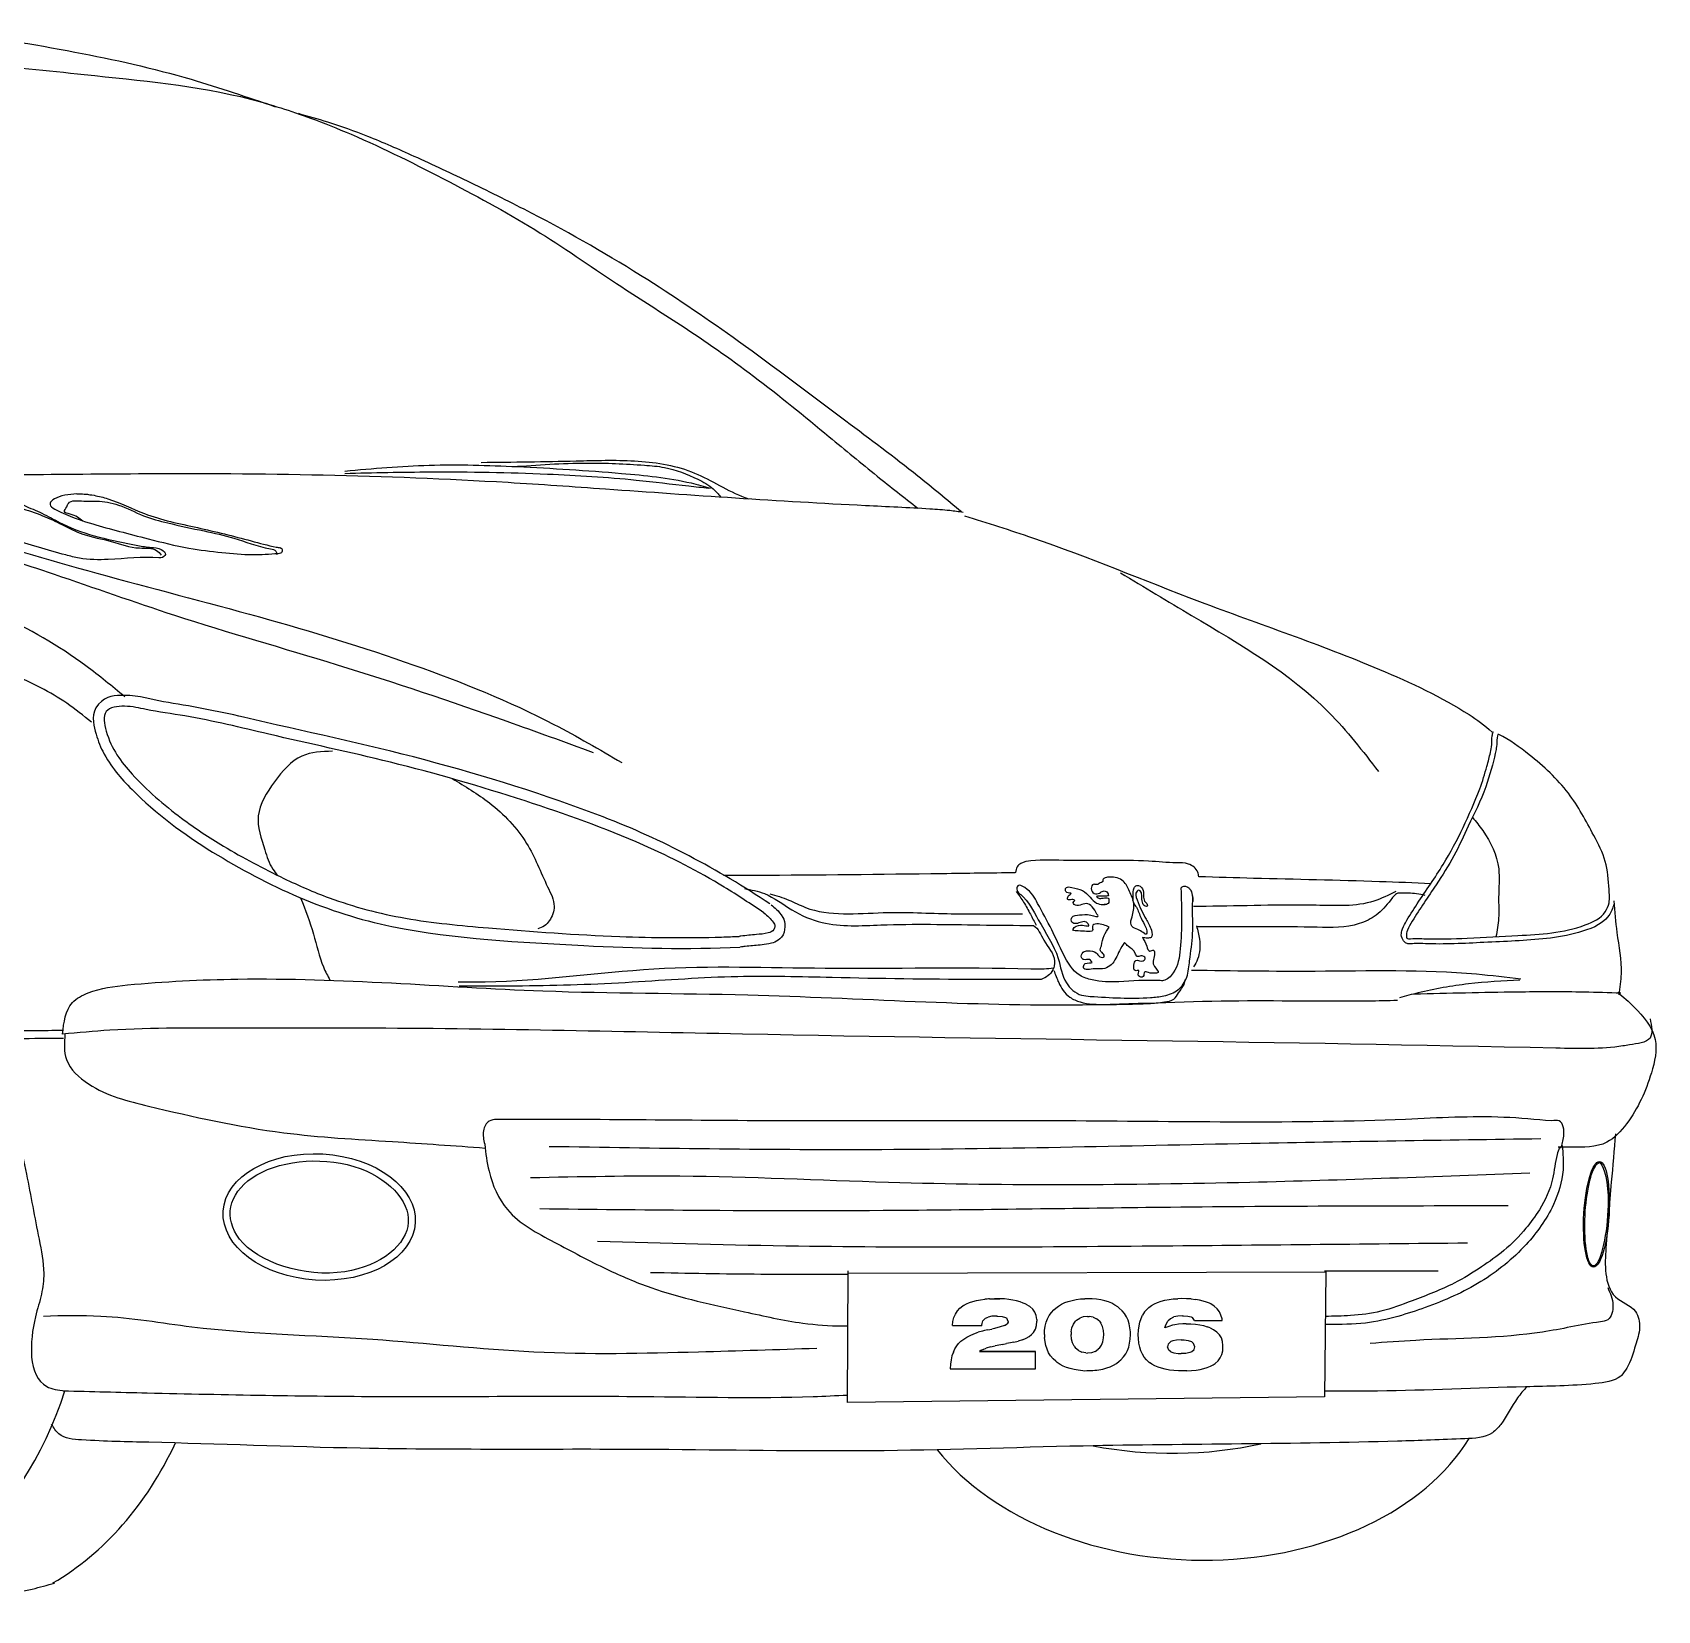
# Model space of a CAD drawing. Extents: x -4.64 to -2.05, y 7.81 to 9.07.
# Drawn here: x -3.261 to -2.048, y 7.807 to 8.985 of the extents above; entities that cross this region are included whole.
import ezdxf

# ---------------------------------------------------------------- set-up
doc = ezdxf.new("R2010")
doc.units = 0
doc.layers.get('0').update_dxf_attribs({"linetype": 'CONTINUOUS'})

# ---------------------------------------------------------------- blocks, each defined once
blk = doc.blocks.new('206')
for p, q in [((0.7784, 0.1522), (0.7791, 0.2504)), ((0.7791, 0.2488), (1.1357, 0.2499)), ((1.1357, 0.2499), (1.1346, 0.1564)), ((0.8591, 0.2182), (0.8606, 0.2206)), ((0.8606, 0.2206), (0.8625, 0.2226)), ((0.8625, 0.2226), (0.8647, 0.2244)), ((0.8652, 0.2247), (0.8647, 0.2244)), ((0.8652, 0.2247), (0.8673, 0.2259)), ((0.8673, 0.2259), (0.8695, 0.2269)), ((0.8695, 0.2269), (0.8721, 0.2277)), ((0.8721, 0.2277), (0.8748, 0.2284)), ((0.8748, 0.2284), (0.8778, 0.229)), ((0.8778, 0.229), (0.8811, 0.2294)), ((0.8845, 0.2296), (0.8882, 0.2297)), ((0.8882, 0.2297), (0.8922, 0.2296)), ((0.8884, 0.2297), (0.8882, 0.2297)), ((0.8882, 0.2297), (0.8922, 0.2296)), ((0.8922, 0.2296), (0.8884, 0.2297)), ((0.8957, 0.2295), (0.8922, 0.2296)), ((0.8989, 0.2291), (0.8957, 0.2295)), ((0.902, 0.2287), (0.8989, 0.2291)), ((0.9048, 0.2281), (0.902, 0.2287)), ((0.9074, 0.2274), (0.9048, 0.2281)), ((0.9097, 0.2265), (0.9074, 0.2274)), ((0.9119, 0.2256), (0.9097, 0.2265)), ((0.9119, 0.2256), (0.912, 0.2255)), ((0.9147, 0.2238), (0.912, 0.2255)), ((0.9168, 0.2218), (0.9147, 0.2238)), ((0.9184, 0.2196), (0.9168, 0.2218)), ((0.9194, 0.2171), (0.9184, 0.2196)), ((0.9292, 0.2172), (0.9308, 0.2194)), ((0.9308, 0.2194), (0.9327, 0.2215)), ((0.9327, 0.2215), (0.934, 0.2227)), ((0.934, 0.2227), (0.9361, 0.2242)), ((0.9361, 0.2242), (0.9383, 0.2256)), ((0.9383, 0.2256), (0.9408, 0.2268)), ((0.9408, 0.2268), (0.9433, 0.2277)), ((0.9433, 0.2277), (0.9462, 0.2285)), ((0.9462, 0.2285), (0.9492, 0.2291)), ((0.9492, 0.2291), (0.9524, 0.2295)), ((0.9524, 0.2295), (0.9558, 0.2297)), ((0.9577, 0.2297), (0.9558, 0.2297)), ((0.9612, 0.2296), (0.9577, 0.2297)), ((0.9645, 0.2294), (0.9612, 0.2296)), ((0.9676, 0.2289), (0.9645, 0.2294)), ((0.9706, 0.2282), (0.9676, 0.2289)), ((0.9733, 0.2273), (0.9706, 0.2282)), ((0.9758, 0.2263), (0.9733, 0.2273)), ((0.9782, 0.225), (0.9758, 0.2263)), ((0.9804, 0.2236), (0.9782, 0.225)), ((0.9815, 0.2227), (0.9804, 0.2236)), ((0.9835, 0.2207), (0.9815, 0.2227)), ((0.9853, 0.2186), (0.9835, 0.2207)), ((0.9868, 0.2163), (0.9853, 0.2186)), ((1.0004, 0.2198), (0.9989, 0.2175)), ((1.0004, 0.2198), (1.0022, 0.2218)), ((1.0022, 0.2218), (1.0036, 0.2231)), ((1.0036, 0.2231), (1.0055, 0.2246)), ((1.0055, 0.2246), (1.0077, 0.2259)), ((1.0077, 0.2259), (1.01, 0.2269)), ((1.01, 0.2269), (1.0127, 0.2278)), ((1.0127, 0.2278), (1.0155, 0.2286)), ((1.0155, 0.2286), (1.0186, 0.2291)), ((1.0186, 0.2291), (1.0218, 0.2295)), ((1.0218, 0.2295), (1.0253, 0.2297)), ((1.0281, 0.2298), (1.0253, 0.2297)), ((1.0317, 0.2297), (1.0281, 0.2298)), ((1.0352, 0.2295), (1.0317, 0.2297)), ((1.0352, 0.2295), (1.0384, 0.2291)), ((1.0414, 0.2287), (1.0384, 0.2291)), ((1.0441, 0.228), (1.0414, 0.2287)), ((1.0466, 0.2272), (1.0441, 0.228)), ((1.0488, 0.2263), (1.0466, 0.2272)), ((1.0499, 0.2258), (1.0488, 0.2263)), ((1.0524, 0.2241), (1.0499, 0.2258)), ((1.0546, 0.2222), (1.0524, 0.2241)), ((1.0562, 0.2199), (1.0546, 0.2222)), ((1.0574, 0.2174), (1.0562, 0.2199)), ((0.857, 0.2097), (0.8572, 0.2128)), ((0.857, 0.2097), (0.8789, 0.2097)), ((0.8572, 0.2128), (0.858, 0.2157)), ((0.858, 0.2157), (0.8591, 0.2182)), ((0.8789, 0.2103), (0.8796, 0.2131)), ((0.8789, 0.2103), (0.8789, 0.2099)), ((0.8789, 0.2097), (0.8789, 0.2099)), ((0.8815, 0.2151), (0.8796, 0.2131)), ((0.8833, 0.2064), (0.8808, 0.2059)), ((0.8815, 0.2151), (0.8836, 0.216)), ((0.8833, 0.2064), (0.8864, 0.2071)), ((0.8864, 0.2166), (0.8836, 0.216)), ((0.89, 0.2168), (0.8864, 0.2166)), ((0.8883, 0.2076), (0.8864, 0.2071)), ((0.8925, 0.2086), (0.8883, 0.2076)), ((0.89, 0.2168), (0.8907, 0.2168)), ((0.8907, 0.2168), (0.894, 0.2165)), ((0.8957, 0.2097), (0.8925, 0.2086)), ((0.894, 0.2165), (0.8965, 0.2158)), ((0.8957, 0.2097), (0.8977, 0.2109)), ((0.8965, 0.2158), (0.8975, 0.2151)), ((0.8986, 0.2126), (0.8975, 0.2151)), ((0.8986, 0.2123), (0.8977, 0.2109)), ((0.8986, 0.2126), (0.8986, 0.2123)), ((0.9174, 0.2046), (0.9188, 0.207)), ((0.9188, 0.207), (0.9196, 0.2098)), ((0.9199, 0.2143), (0.9194, 0.2171)), ((0.9196, 0.2098), (0.9199, 0.2129)), ((0.9199, 0.2143), (0.9199, 0.2129)), ((0.9257, 0.2061), (0.9261, 0.2092)), ((0.9261, 0.2092), (0.9269, 0.2121)), ((0.9269, 0.2121), (0.9279, 0.2147)), ((0.9279, 0.2147), (0.9292, 0.2172)), ((0.9455, 0.2051), (0.9461, 0.2081)), ((0.9461, 0.2081), (0.9472, 0.2106)), ((0.9472, 0.2106), (0.9488, 0.2129)), ((0.9496, 0.2137), (0.9488, 0.2129)), ((0.9496, 0.2137), (0.9519, 0.2153)), ((0.9546, 0.2163), (0.9519, 0.2153)), ((0.9577, 0.2165), (0.9546, 0.2163)), ((0.9577, 0.2165), (0.959, 0.2165)), ((0.962, 0.2159), (0.959, 0.2165)), ((0.962, 0.2159), (0.9645, 0.2147)), ((0.9667, 0.2129), (0.9645, 0.2147)), ((0.9667, 0.2129), (0.9677, 0.2115)), ((0.969, 0.209), (0.9677, 0.2115)), ((0.9697, 0.2061), (0.969, 0.209)), ((0.988, 0.2137), (0.9868, 0.2163)), ((0.9888, 0.211), (0.988, 0.2137)), ((0.9894, 0.208), (0.9888, 0.211)), ((0.9898, 0.2049), (0.9894, 0.208)), ((0.9957, 0.2062), (0.9962, 0.2094)), ((0.9962, 0.2094), (0.9969, 0.2123)), ((0.9969, 0.2123), (0.9977, 0.215)), ((0.9977, 0.215), (0.9989, 0.2175)), ((1.0156, 0.2079), (1.0163, 0.2103)), ((1.0184, 0.209), (1.0156, 0.2079)), ((1.0163, 0.2103), (1.0176, 0.2129)), ((1.0196, 0.2147), (1.0176, 0.2129)), ((1.0213, 0.2099), (1.0184, 0.209)), ((1.02, 0.215), (1.0196, 0.2147)), ((1.02, 0.215), (1.0223, 0.2161)), ((1.023, 0.2102), (1.0213, 0.2099)), ((1.0252, 0.2168), (1.0223, 0.2161)), ((1.0258, 0.2106), (1.023, 0.2102)), ((1.0287, 0.217), (1.0252, 0.2168)), ((1.0289, 0.2109), (1.0258, 0.2106)), ((1.0287, 0.217), (1.0293, 0.217)), ((1.0313, 0.211), (1.0289, 0.2109)), ((1.0293, 0.217), (1.0326, 0.2168)), ((1.0313, 0.211), (1.035, 0.2109)), ((1.0326, 0.2168), (1.0351, 0.2162)), ((1.035, 0.2109), (1.0383, 0.2106)), ((1.0351, 0.2162), (1.0361, 0.2157)), ((1.0377, 0.2135), (1.0361, 0.2157)), ((1.0377, 0.2135), (1.0583, 0.2135)), ((1.0383, 0.2106), (1.0415, 0.2102)), ((1.0415, 0.2102), (1.0444, 0.2096)), ((1.0444, 0.2096), (1.047, 0.2088)), ((1.0494, 0.2079), (1.047, 0.2088)), ((1.0494, 0.2079), (1.0516, 0.2068)), ((1.0516, 0.2068), (1.0519, 0.2066)), ((1.0543, 0.2048), (1.0519, 0.2066)), ((1.0582, 0.2146), (1.0574, 0.2174)), ((1.0583, 0.2135), (1.0582, 0.2146)), ((0.8587, 0.1922), (0.8601, 0.1945)), ((0.8601, 0.1945), (0.8615, 0.1962)), ((0.8615, 0.1962), (0.8632, 0.1979)), ((0.8632, 0.1979), (0.8653, 0.1994)), ((0.8653, 0.1994), (0.8676, 0.201)), ((0.8676, 0.201), (0.8701, 0.2023)), ((0.8701, 0.2023), (0.8729, 0.2035)), ((0.8729, 0.2035), (0.876, 0.2047)), ((0.8794, 0.2056), (0.876, 0.2047)), ((0.8808, 0.2059), (0.8794, 0.2056)), ((0.8852, 0.1937), (0.8888, 0.1946)), ((0.893, 0.1954), (0.8888, 0.1946)), ((0.8939, 0.1956), (0.893, 0.1954)), ((0.8939, 0.1956), (0.8973, 0.1962)), ((0.9002, 0.1968), (0.8973, 0.1962)), ((0.9026, 0.1973), (0.9002, 0.1968)), ((0.9026, 0.1973), (0.9059, 0.1981)), ((0.9091, 0.1991), (0.9059, 0.1981)), ((0.9091, 0.1991), (0.9119, 0.2003)), ((0.9119, 0.2003), (0.9142, 0.2016)), ((0.9142, 0.2016), (0.916, 0.2029)), ((0.916, 0.2029), (0.9174, 0.2046)), ((0.9256, 0.2029), (0.9257, 0.2061)), ((0.9256, 0.2029), (0.9256, 0.2008)), ((0.926, 0.1976), (0.9256, 0.2008)), ((0.9266, 0.1947), (0.926, 0.1976)), ((0.9275, 0.192), (0.9266, 0.1947)), ((0.9455, 0.2051), (0.9455, 0.2029)), ((0.9457, 0.1996), (0.9455, 0.2029)), ((0.9465, 0.1967), (0.9457, 0.1996)), ((0.9477, 0.1942), (0.9465, 0.1967)), ((0.9477, 0.1942), (0.9488, 0.1929)), ((0.9667, 0.1928), (0.9682, 0.195)), ((0.9682, 0.195), (0.9692, 0.1976)), ((0.9692, 0.1976), (0.9698, 0.2006)), ((0.9699, 0.2029), (0.9697, 0.2061)), ((0.9698, 0.2006), (0.9699, 0.2029)), ((0.9885, 0.1936), (0.9892, 0.1965)), ((0.9892, 0.1965), (0.9897, 0.1996)), ((0.9897, 0.1996), (0.9898, 0.2029)), ((0.9898, 0.2029), (0.9898, 0.2049)), ((0.9956, 0.2027), (0.9957, 0.2062)), ((0.9957, 0.1999), (0.9956, 0.2027)), ((0.9961, 0.1966), (0.9957, 0.1999)), ((0.9967, 0.1936), (0.9961, 0.1966)), ((1.018, 0.1958), (1.0175, 0.1939)), ((1.018, 0.1958), (1.02, 0.1977)), ((1.0214, 0.1982), (1.02, 0.1977)), ((1.0241, 0.1988), (1.0214, 0.1982)), ((1.0277, 0.199), (1.0241, 0.1988)), ((1.0277, 0.199), (1.0299, 0.1989)), ((1.0299, 0.1989), (1.033, 0.1985)), ((1.033, 0.1985), (1.0353, 0.1977)), ((1.037, 0.1964), (1.0353, 0.1977)), ((1.0379, 0.1939), (1.037, 0.1964)), ((1.0543, 0.2048), (1.0562, 0.2028)), ((1.0577, 0.2004), (1.0562, 0.2028)), ((1.0586, 0.1977), (1.0577, 0.2004)), ((1.0589, 0.1947), (1.0586, 0.1977)), ((1.0589, 0.1939), (1.0589, 0.1947)), ((0.8558, 0.184), (0.8553, 0.1808)), ((0.8565, 0.187), (0.8558, 0.184)), ((0.8576, 0.1897), (0.8565, 0.187)), ((0.8576, 0.1897), (0.8587, 0.1922)), ((0.878, 0.191), (0.8771, 0.1903)), ((0.8771, 0.1903), (0.9189, 0.1903)), ((0.8771, 0.1903), (0.9189, 0.1903)), ((0.9189, 0.1903), (0.8771, 0.1903)), ((0.8797, 0.1919), (0.878, 0.191)), ((0.8797, 0.1919), (0.8821, 0.1929)), ((0.8852, 0.1937), (0.8821, 0.1929)), ((0.9189, 0.1773), (0.9189, 0.1903)), ((0.9287, 0.1894), (0.9275, 0.192)), ((0.9302, 0.187), (0.9287, 0.1894)), ((0.932, 0.1849), (0.9302, 0.187)), ((0.934, 0.183), (0.932, 0.1849)), ((0.935, 0.1822), (0.934, 0.183)), ((0.9373, 0.1807), (0.935, 0.1822)), ((0.9509, 0.191), (0.9488, 0.1929)), ((0.9509, 0.191), (0.9535, 0.1897)), ((0.9564, 0.1892), (0.9535, 0.1897)), ((0.9564, 0.1892), (0.9577, 0.1891)), ((0.9608, 0.1894), (0.9577, 0.1891)), ((0.9635, 0.1904), (0.9608, 0.1894)), ((0.9635, 0.1904), (0.9658, 0.192)), ((0.9667, 0.1928), (0.9658, 0.192)), ((0.9794, 0.1814), (0.9815, 0.183)), ((0.9815, 0.183), (0.9827, 0.1841)), ((0.9827, 0.1841), (0.9846, 0.1863)), ((0.9846, 0.1863), (0.9863, 0.1885)), ((0.9863, 0.1885), (0.9875, 0.191)), ((0.9875, 0.191), (0.9885, 0.1936)), ((0.9975, 0.1909), (0.9967, 0.1936)), ((0.9987, 0.1883), (0.9975, 0.1909)), ((1.0001, 0.1861), (0.9987, 0.1883)), ((1.0017, 0.184), (1.0001, 0.1861)), ((1.0037, 0.1822), (1.0017, 0.184)), ((1.0037, 0.1822), (1.004, 0.1821)), ((1.0058, 0.1808), (1.004, 0.1821)), ((1.0184, 0.1912), (1.0175, 0.1939)), ((1.02, 0.19), (1.0184, 0.1912)), ((1.02, 0.19), (1.0223, 0.1892)), ((1.0223, 0.1892), (1.0254, 0.1888)), ((1.0254, 0.1888), (1.0277, 0.1887)), ((1.0312, 0.1889), (1.0277, 0.1887)), ((1.0341, 0.1895), (1.0312, 0.1889)), ((1.0353, 0.19), (1.0341, 0.1895)), ((1.0353, 0.19), (1.0375, 0.1919)), ((1.0375, 0.1919), (1.0379, 0.1939)), ((1.053, 0.1814), (1.0552, 0.1833)), ((1.0552, 0.1833), (1.0568, 0.1855)), ((1.0568, 0.1855), (1.058, 0.188)), ((1.058, 0.188), (1.0588, 0.1908)), ((1.0588, 0.1908), (1.0589, 0.1939)), ((0.8553, 0.1808), (0.8551, 0.1773)), ((0.8551, 0.1773), (0.9189, 0.1773)), ((0.9396, 0.1794), (0.9373, 0.1807)), ((0.9421, 0.1784), (0.9396, 0.1794)), ((0.9449, 0.1775), (0.9421, 0.1784)), ((0.9478, 0.1768), (0.9449, 0.1775)), ((0.9508, 0.1763), (0.9478, 0.1768)), ((0.9542, 0.176), (0.9508, 0.1763)), ((0.9662, 0.1766), (0.9692, 0.1771)), ((0.9692, 0.1771), (0.9721, 0.178)), ((0.9721, 0.178), (0.9747, 0.1789)), ((0.9747, 0.1789), (0.9772, 0.1801)), ((0.9772, 0.1801), (0.9794, 0.1814)), ((1.008, 0.1796), (1.0058, 0.1808)), ((1.0104, 0.1787), (1.008, 0.1796)), ((1.013, 0.1778), (1.0104, 0.1787)), ((1.0158, 0.1771), (1.013, 0.1778)), ((1.0189, 0.1765), (1.0158, 0.1771)), ((1.0223, 0.1762), (1.0189, 0.1765)), ((1.0258, 0.1759), (1.0223, 0.1762)), ((1.0295, 0.1758), (1.0258, 0.1759)), ((1.0319, 0.1759), (1.0295, 0.1758)), ((1.0319, 0.1759), (1.0354, 0.1761)), ((1.0354, 0.1761), (1.0388, 0.1764)), ((1.0388, 0.1764), (1.0418, 0.1769)), ((1.0418, 0.1769), (1.0447, 0.1775)), ((1.0447, 0.1775), (1.0472, 0.1783)), ((1.0472, 0.1783), (1.0495, 0.1793)), ((1.0495, 0.1793), (1.0516, 0.1804)), ((1.0516, 0.1804), (1.053, 0.1814)), ((1.1346, 0.1564), (0.7784, 0.1522))]:
    blk.add_line(p, q)
for centre, radius, start, end in [((0.8887, 0.1512), 0.0785, 93.0376, 95.5407), ((0.956, 0.2611), 0.0851, 268.7756, 276.9087)]:
    blk.add_arc(centre, radius, start, end)
for centre, major_axis, ratio, start_param, end_param in [((0.0098, 0.2538), (0.0098, 0.2538), 0.785448, 5.754623, 10.651578), ((0.1054, 0.2484), (0.0098, 0.2538), 0.785448, 9.884963, 10.504914), ((1.0383, 0.19), (-0.2219, 0.0086), 0.699567, 0.544527, 2.767453), ((1.0147, 0.2698), (-0.2219, 0.0086), 0.699567, 1.357747, 1.930343)]:
    blk.add_ellipse(centre, major_axis=major_axis, ratio=ratio, start_param=start_param, end_param=end_param)
for centre, major_axis, ratio in [((0.384, 0.2907), (0.0717, -0.0043), 0.656598), ((1.3378, 0.2927), (0.0023, 0.0394), 0.237826)]:
    blk.add_ellipse(centre, major_axis=major_axis, ratio=ratio)
for points, knots in [([(0.1076, 1.1749), (0.1391, 1.1711), (0.1998, 1.1617), (0.2813, 1.1434), (0.3303, 1.1266), (0.3512, 1.1195)], [0.6587718, 0.6587718, 0.6587718, 0.6587718, 0.7538002, 0.8428566, 0.908971, 0.908971, 0.908971, 0.908971]), ([(0.2031, 0.8305), (0.1972, 0.8302), (0.1879, 0.8288), (0.1803, 0.8219), (0.1983, 0.8132), (0.2185, 0.8066), (0.2529, 0.7978), (0.2844, 0.7898), (0.3107, 0.7866), (0.3329, 0.7847), (0.3469, 0.7856), (0.3533, 0.786)], [0.0439367, 0.0439367, 0.0439367, 0.0439367, 0.0557753, 0.0604548, 0.0709067, 0.0963908, 0.139038, 0.1703565, 0.1952224, 0.2180756, 0.2372171, 0.2372171, 0.2372171, 0.2372171]), ([(0.2031, 0.8305), (0.2041, 0.8305), (0.2067, 0.8305), (0.2104, 0.8303), (0.2131, 0.8298), (0.2162, 0.8294)], [0.00340351, 0.00340351, 0.00340351, 0.00340351, 0.00654114, 0.01128296, 0.01454539, 0.01454539, 0.01454539, 0.01454539]), ([(0.216, 0.8294), (0.2194, 0.8287), (0.2323, 0.8255), (0.2565, 0.8128), (0.2933, 0.8056), (0.3261, 0.7974), (0.3465, 0.7918), (0.3538, 0.7904), (0.3548, 0.7902)], [0.011037, 0.011037, 0.011037, 0.011037, 0.0214659, 0.0509717, 0.0919153, 0.1332791, 0.1524786, 0.1554466, 0.1554466, 0.1554466, 0.1554466]), ([(0.8659, 0.8141), (0.8829, 0.8088), (0.9423, 0.7902), (1.044, 0.7473), (1.1552, 0.7102), (1.229, 0.6756), (1.2541, 0.6581), (1.2599, 0.6526)], [0, 0, 0, 0, 0.0533856, 0.186702, 0.3303752, 0.4062991, 0.4279369, 0.4279369, 0.4279369, 0.4279369]), ([(0.7206, 0.5244), (0.682, 0.5501), (0.6397, 0.5726), (0.5524, 0.6061), (0.5079, 0.6198), (0.4179, 0.6439), (0.3727, 0.6531), (0.308, 0.6684), (0.2872, 0.6722), (0.2583, 0.6768), (0.2506, 0.68), (0.2322, 0.68), (0.2248, 0.6801), (0.2134, 0.6667), (0.2153, 0.6589), (0.2182, 0.6477), (0.2201, 0.6428), (0.2282, 0.6267), (0.236, 0.6181), (0.262, 0.5918), (0.283, 0.5763), (0.3456, 0.5378), (0.3905, 0.5172), (0.4862, 0.4979), (0.5339, 0.496), (0.6203, 0.4912), (0.6591, 0.4904), (0.6981, 0.4922)], [0, 0, 0, 0, 0.138921, 0.138921, 0.277843, 0.277843, 0.416764, 0.416764, 0.476918, 0.476918, 0.505845, 0.505845, 0.519067, 0.519067, 0.532289, 0.532289, 0.545512, 0.545512, 0.579687, 0.579687, 0.653864, 0.653864, 0.796749, 0.796749, 0.939634, 0.939634, 1.055303, 1.055303, 1.055303, 1.055303]), ([(0.7161, 0.5178), (0.7063, 0.5243), (0.6776, 0.5434), (0.6187, 0.5735), (0.5347, 0.6032), (0.4412, 0.6305), (0.3555, 0.6484), (0.2956, 0.6635), (0.2586, 0.6683), (0.2402, 0.673), (0.2214, 0.6704), (0.2261, 0.6435), (0.2455, 0.6178), (0.2776, 0.5899), (0.316, 0.5647), (0.3531, 0.545), (0.3979, 0.5253), (0.4493, 0.5119), (0.5223, 0.5053), (0.601, 0.4994), (0.6635, 0.4989), (0.6933, 0.5), (0.6977, 0.5002)], [0, 0, 0, 0, 0.035439, 0.103372, 0.19772, 0.30227, 0.395466, 0.459631, 0.488965, 0.505221, 0.519463, 0.533917, 0.571386, 0.620894, 0.658558, 0.709611, 0.746335, 0.805408, 0.86772, 0.965992, 1.042053, 1.055303, 1.055303, 1.055303, 1.055303]), ([(1.3507, 0.5242), (1.3501, 0.5212), (1.349, 0.5183), (1.3413, 0.5081), (1.3323, 0.5054), (1.3164, 0.5007), (1.3085, 0.4994), (1.2848, 0.4969), (1.2695, 0.4964), (1.2393, 0.4949), (1.2238, 0.4941), (1.2075, 0.4948), (1.2052, 0.4949), (1.2011, 0.4948), (1.2004, 0.4943), (1.1948, 0.4948), (1.1922, 0.4987), (1.192, 0.5017), (1.1922, 0.503), (1.1931, 0.5066), (1.1941, 0.5085), (1.198, 0.5155), (1.201, 0.5199), (1.2105, 0.5344), (1.2173, 0.544), (1.2342, 0.5717), (1.243, 0.5905), (1.2527, 0.6157), (1.2545, 0.6216), (1.257, 0.6308), (1.2579, 0.6343), (1.259, 0.6394), (1.2593, 0.6409), (1.2597, 0.6451), (1.2596, 0.647), (1.2601, 0.6506), (1.2602, 0.6519), (1.261, 0.653)], [0.157045, 0.157045, 0.157045, 0.157045, 0.1651685, 0.1651685, 0.1886248, 0.1886248, 0.2120811, 0.2120811, 0.2589936, 0.2589936, 0.3022878, 0.3022878, 0.31029, 0.31029, 0.31497, 0.31497, 0.3178351, 0.3178351, 0.3207001, 0.3207001, 0.3264303, 0.3264303, 0.3428277, 0.3428277, 0.3782224, 0.3782224, 0.4417616, 0.4417616, 0.4587445, 0.4587445, 0.4703282, 0.4703282, 0.4777701, 0.4777701, 0.482308, 0.482308, 0.4835083, 0.4835083, 0.4835083, 0.4835083]), ([(1.2452, 0.5889), (1.2478, 0.5858), (1.257, 0.5746), (1.2668, 0.554), (1.2642, 0.5312), (1.2654, 0.5142), (1.2636, 0.5045), (1.2627, 0.4999)], [0.00278276, 0.00278276, 0.00278276, 0.00278276, 0.01522695, 0.04613447, 0.06752896, 0.08298054, 0.0970451, 0.0970451, 0.0970451, 0.0970451]), ([(0.9037, 0.5476), (0.8856, 0.5474), (0.8212, 0.5466), (0.7507, 0.5456), (0.6961, 0.5457), (0.6879, 0.5457), (0.6858, 0.5457)], [0.0006141, 0.0006141, 0.0006141, 0.0006141, 0.054957, 0.1939252, 0.212243, 0.2185595, 0.2185595, 0.2185595, 0.2185595]), ([(1.0408, 0.5447), (1.0406, 0.5459), (1.0401, 0.5502), (1.0333, 0.5552), (1.0202, 0.5549), (0.9903, 0.5579), (0.954, 0.5559), (0.9222, 0.5577), (0.909, 0.5557), (0.9045, 0.5522), (0.9044, 0.5491), (0.9038, 0.5477), (0.9037, 0.5476)], [0, 0, 0, 0, 0.003488, 0.0127495, 0.021755, 0.042601, 0.1026156, 0.1304451, 0.138192, 0.1421296, 0.1464138, 0.1467514, 0.1467514, 0.1467514, 0.1467514]), ([(0.7015, 0.5358), (0.7066, 0.5349), (0.7197, 0.5325), (0.7366, 0.5189), (0.7654, 0.5066), (0.8138, 0.5099), (0.8661, 0.5088), (0.9039, 0.5084), (0.9172, 0.5083)], [0, 0, 0, 0, 0.0154303, 0.039334, 0.0636575, 0.1076729, 0.1815894, 0.2215033, 0.2215033, 0.2215033, 0.2215033]), ([(1.0275, 0.5361), (1.028, 0.521), (1.0287, 0.4997), (1.025, 0.4752), (1.0166, 0.4668), (1.0021, 0.4679), (0.9846, 0.466), (0.9645, 0.4662), (0.9482, 0.4716), (0.9391, 0.4871), (0.9312, 0.5057), (0.9212, 0.5231), (0.9155, 0.5346), (0.9052, 0.5397), (0.9047, 0.5337), (0.9132, 0.5276), (0.9219, 0.5093), (0.9364, 0.4887), (0.9391, 0.466), (0.9505, 0.456), (0.9727, 0.4546), (0.9933, 0.4532), (1.0152, 0.4555), (1.0262, 0.4592), (1.0329, 0.4699), (1.0341, 0.4846), (1.0371, 0.5033), (1.0358, 0.5194), (1.0366, 0.5334), (1.0343, 0.5354), (1.0342, 0.5355)], [0, 0, 0, 0, 0.0453676, 0.0640037, 0.0733446, 0.0764009, 0.1065405, 0.1266677, 0.1364784, 0.1563796, 0.176675, 0.1989262, 0.2141243, 0.2195247, 0.2230415, 0.2270648, 0.2499426, 0.2823343, 0.3016478, 0.3162349, 0.3228421, 0.3678227, 0.3779499, 0.3893005, 0.4009189, 0.4133262, 0.4335101, 0.4561929, 0.4668065, 0.4672493, 0.4672493, 0.4672493, 0.4672493]), ([(0.9648, 0.5168), (0.9626, 0.5208), (0.9585, 0.5281), (0.9497, 0.5213), (0.9464, 0.5256), (0.9492, 0.5272), (0.9455, 0.528), (0.9425, 0.5267), (0.9429, 0.5306), (0.9473, 0.5328), (0.9422, 0.5323), (0.9409, 0.5347), (0.9421, 0.5377), (0.9478, 0.536), (0.954, 0.5355), (0.9595, 0.5298), (0.9636, 0.5247), (0.9681, 0.524), (0.9703, 0.5239), (0.9708, 0.5239)], [0, 0, 0, 0, 0.01126101, 0.02034275, 0.02196095, 0.02377042, 0.02606042, 0.02895734, 0.03151549, 0.03458667, 0.03792506, 0.04003505, 0.0419835, 0.04596676, 0.05422371, 0.0619192, 0.06832286, 0.07315385, 0.07484256, 0.07484256, 0.07484256, 0.07484256]), ([(1.0002, 0.5022), (0.999, 0.5032), (0.9965, 0.5054), (0.9922, 0.5059), (0.9893, 0.5099), (0.9916, 0.5162), (0.9933, 0.5247), (0.9892, 0.5335), (0.9852, 0.5428), (0.9766, 0.5448), (0.9716, 0.5442), (0.9689, 0.5431), (0.9696, 0.5404), (0.9667, 0.5403), (0.965, 0.5381), (0.9614, 0.5399), (0.9599, 0.5354), (0.9622, 0.5316), (0.9667, 0.5319), (0.9691, 0.5346), (0.9728, 0.5335), (0.9733, 0.5316), (0.9734, 0.5304)], [0, 0, 0, 0, 0.00467723, 0.00979473, 0.0122591, 0.01828005, 0.02814277, 0.03770909, 0.04665835, 0.05709429, 0.06058153, 0.06254199, 0.06456709, 0.06651946, 0.06935667, 0.07208216, 0.07548577, 0.07971135, 0.083704, 0.08687461, 0.08968892, 0.09309825, 0.09309825, 0.09309825, 0.09309825]), ([(0.3701, 0.5289), (0.3736, 0.52), (0.3801, 0.5031), (0.3847, 0.4815), (0.3903, 0.4707), (0.392, 0.4674)], [0.00301724, 0.00301724, 0.00301724, 0.00301724, 0.0317302, 0.05738678, 0.06842926, 0.06842926, 0.06842926, 0.06842926]), ([(0.7214, 0.5238), (0.724, 0.5214), (0.7269, 0.5199), (0.7321, 0.5114), (0.7327, 0.5036), (0.7258, 0.4957), (0.7223, 0.4952), (0.7174, 0.4941), (0.7151, 0.4939), (0.7093, 0.4934), (0.706, 0.493), (0.7009, 0.4925), (0.6997, 0.4924), (0.6984, 0.4922)], [0, 0, 0, 0, 0.01056221, 0.01056221, 0.01620315, 0.01620315, 0.0218441, 0.0218441, 0.02748504, 0.02748504, 0.03876692, 0.03876692, 0.04238512, 0.04238512, 0.04238512, 0.04238512]), ([(0.9734, 0.5304), (0.9724, 0.5303), (0.97, 0.5301), (0.9677, 0.53), (0.9638, 0.5304), (0.9665, 0.5279), (0.9695, 0.5291), (0.9721, 0.5289), (0.9735, 0.5288)], [0.00070841, 0.00070841, 0.00070841, 0.00070841, 0.00358795, 0.00796434, 0.00963298, 0.01124526, 0.0150069, 0.01915162, 0.01915162, 0.01915162, 0.01915162]), ([(0.9735, 0.5288), (0.9735, 0.5286), (0.9736, 0.5271), (0.974, 0.525), (0.9718, 0.5239), (0.9707, 0.5239), (0.9701, 0.5239)], [0.094531943, 0.094531943, 0.094531943, 0.094531943, 0.095138104, 0.09841845, 0.099879776, 0.101701771, 0.101701771, 0.101701771, 0.101701771]), ([(0.7161, 0.5178), (0.7174, 0.5166), (0.7199, 0.5144), (0.7229, 0.5113), (0.7247, 0.508), (0.7234, 0.5042), (0.7179, 0.502), (0.7096, 0.5016), (0.7024, 0.5007), (0.6981, 0.5003), (0.6977, 0.5002)], [0, 0, 0, 0, 0.00517584, 0.00996039, 0.01319125, 0.0157054, 0.02075026, 0.02953903, 0.04115976, 0.04238512, 0.04238512, 0.04238512, 0.04238512]), ([(0.9172, 0.5083), (0.9173, 0.5083), (0.921, 0.5062), (0.9251, 0.4954), (0.9343, 0.4858), (0.9321, 0.4729), (0.9269, 0.4696), (0.9231, 0.468)], [0.00727177, 0.00727177, 0.00727177, 0.00727177, 0.00745831, 0.02083875, 0.038354, 0.04508955, 0.05665078, 0.05665078, 0.05665078, 0.05665078]), ([(0.9324, 0.4765), (0.93, 0.4762), (0.9244, 0.4755), (0.8674, 0.4773), (0.7704, 0.4747), (0.6343, 0.4798), (0.5434, 0.4656), (0.4945, 0.466), (0.4877, 0.466)], [0.0011052, 0.0011052, 0.0011052, 0.0011052, 0.0082814, 0.0182512, 0.1717777, 0.2996156, 0.4259493, 0.4462145, 0.4462145, 0.4462145, 0.4462145]), ([(0.1941, 0.4273), (0.1937, 0.4207), (0.1926, 0.4055), (0.2178, 0.3829), (0.2743, 0.369), (0.3501, 0.352), (0.4347, 0.3475), (0.4849, 0.3439), (0.508, 0.3422)], [0, 0, 0, 0, 0.0191607, 0.0437582, 0.0914174, 0.1943326, 0.2757197, 0.3452386, 0.3452386, 0.3452386, 0.3452386]), ([(1.3519, 0.3529), (1.3509, 0.3408), (1.3486, 0.3124), (1.3454, 0.2774), (1.3437, 0.2488), (1.3494, 0.2288), (1.3681, 0.2238), (1.3711, 0.2074), (1.3663, 0.1936), (1.363, 0.1808), (1.3579, 0.1742), (1.3565, 0.1724)], [0, 0, 0, 0, 0.0363042, 0.0857114, 0.1048056, 0.1232841, 0.1419891, 0.1544205, 0.1678289, 0.186213, 0.1929762, 0.1929762, 0.1929762, 0.1929762]), ([(0.5076, 0.345), (0.5084, 0.3382), (0.5104, 0.321), (0.5239, 0.2906), (0.5604, 0.2716), (0.5959, 0.2525), (0.6427, 0.2324), (0.6926, 0.2222), (0.7402, 0.2112), (0.7662, 0.2094), (0.7775, 0.2094), (0.7788, 0.2094)], [0, 0, 0, 0, 0.0203751, 0.0521223, 0.0947564, 0.1388463, 0.1744816, 0.246737, 0.2910249, 0.320787, 0.3247366, 0.3247366, 0.3247366, 0.3247366]), ([(1.3123, 0.3441), (1.3128, 0.338), (1.314, 0.3229), (1.3058, 0.2963), (1.2848, 0.2671), (1.2519, 0.2403), (1.2177, 0.2255), (1.1886, 0.2159), (1.1644, 0.2105), (1.146, 0.2105), (1.136, 0.2105), (1.1352, 0.2105)], [0, 0, 0, 0, 0.0182299, 0.045158, 0.0813139, 0.12489, 0.1706258, 0.1921222, 0.2169433, 0.2446001, 0.2469676, 0.2469676, 0.2469676, 0.2469676]), ([(1.31, 0.3424), (1.3095, 0.3408), (1.3068, 0.3333), (1.306, 0.3167), (1.2971, 0.298), (1.2842, 0.2803), (1.2697, 0.2658), (1.2513, 0.2527), (1.2289, 0.239), (1.2031, 0.2293), (1.1776, 0.2196), (1.1555, 0.2168), (1.1416, 0.2166), (1.1353, 0.2165)], [0, 0, 0, 0, 0.0052388, 0.0237597, 0.0489945, 0.06601, 0.0894477, 0.1100022, 0.1337879, 0.1679652, 0.1924317, 0.215333, 0.2342193, 0.2342193, 0.2342193, 0.2342193]), ([(0.4505, 0.2867), (0.4515, 0.3027), (0.4354, 0.3207), (0.3842, 0.3363), (0.352, 0.3324), (0.316, 0.3077), (0.3125, 0.2898), (0.338, 0.2568), (0.3732, 0.2452), (0.4304, 0.2541), (0.4496, 0.2704), (0.4505, 0.2867)], [0, 0, 0, 0, 1.220451, 1.220451, 2.440902, 2.440902, 3.661353, 3.661353, 5.032264, 5.032264, 6.283185, 6.283185, 6.283185, 6.283185]), ([(1.34, 0.3313), (1.3389, 0.3313), (1.3367, 0.3292), (1.3311, 0.3147), (1.3286, 0.2953), (1.3297, 0.26), (1.3336, 0.2495), (1.343, 0.263), (1.3472, 0.2875), (1.3459, 0.3213), (1.3423, 0.3311), (1.34, 0.3313)], [0, 0, 0, 0, 0.63959, 0.63959, 1.929201, 1.929201, 3.511048, 3.511048, 5.092895, 5.092895, 6.283185, 6.283185, 6.283185, 6.283185]), ([(1.3565, 0.1724), (1.3563, 0.1723), (1.3512, 0.168), (1.3251, 0.1646), (1.2662, 0.164), (1.1979, 0.1605), (1.1479, 0.1607), (1.1347, 0.1607)], [0.0084987, 0.0084987, 0.0084987, 0.0084987, 0.009269, 0.0290621, 0.0813133, 0.1917292, 0.2314074, 0.2314074, 0.2314074, 0.2314074]), ([(1.2858, 0.164), (1.2833, 0.1613), (1.2759, 0.1526), (1.2699, 0.1395), (1.2576, 0.1259), (1.2288, 0.1247), (1.1296, 0.121), (0.9794, 0.1216), (0.7953, 0.1146), (0.6149, 0.1183), (0.4363, 0.116), (0.2909, 0.122), (0.2188, 0.1233), (0.1906, 0.1254), (0.1858, 0.1333), (0.1842, 0.136)], [0.003127, 0.003127, 0.003127, 0.003127, 0.013988, 0.037337, 0.046202, 0.06729, 0.117497, 0.352273, 0.510903, 0.671981, 0.892396, 1.050153, 1.10036, 1.117962, 1.126917, 1.126917, 1.126917, 1.126917]), ([(0.1928, 0.161), (0.2137, 0.1605), (0.2935, 0.1584), (0.4378, 0.1558), (0.6036, 0.1579), (0.7191, 0.1551), (0.7699, 0.1574), (0.7784, 0.1578)], [0, 0, 0, 0, 0.062791, 0.2392514, 0.4330683, 0.5600518, 0.5856431, 0.5856431, 0.5856431, 0.5856431])]:
    blk.add_open_spline(points, degree=3, knots=knots)
for points in [[(-0.2943, 1.1462), (-0.242, 1.1511), (-0.157, 1.1554), (-0.0431, 1.1568), (0.0189, 1.1555), (0.0776, 1.1534), (0.1257, 1.1513), (0.2086, 1.1435), (0.3328, 1.1251), (0.3774, 1.111), (0.4078, 1.0989), (0.4807, 1.0636), (0.5491, 1.0252), (0.6099, 0.9849), (0.6538, 0.9566), (0.7083, 0.9184), (0.7649, 0.8731), (0.8006, 0.8438), (0.831, 0.8198)], [(0.8636, 0.817), (0.831, 0.8438), (0.7772, 0.8848), (0.6972, 0.9442), (0.6293, 0.9902), (0.5426, 1.04), (0.4973, 1.0626), (0.4549, 1.0824), (0.4202, 1.0973), (0.3905, 1.1079), (0.3685, 1.1143)], [(0.4031, 0.8475), (0.4661, 0.8519), (0.5319, 0.8508), (0.6098, 0.8458), (0.6617, 0.8386), (0.6761, 0.8348)], [(0.5049, 0.854), (0.5758, 0.8551), (0.6194, 0.8551), (0.6619, 0.847), (0.6994, 0.8287), (0.7045, 0.8267)], [(0.5285, 0.8508), (0.5838, 0.8535), (0.6269, 0.8519), (0.6418, 0.8502), (0.6667, 0.8414), (0.6783, 0.8342), (0.6838, 0.8281)], [(0.2388, 0.679), (0.2098, 0.7021), (0.1442, 0.7407), (0.0149, 0.7889), (-0.0334, 0.8063), (-0.0594, 0.8159), (-0.0768, 0.8246), (-0.0884, 0.8323), (-0.0942, 0.84), (-0.1029, 0.8429), (-0.1216, 0.845), (-0.1588, 0.8468), (-0.1849, 0.8458), (-0.1888, 0.8439)], [(-0.088, 0.8415), (-0.0833, 0.8433), (-0.0716, 0.8444), (-0.0061, 0.8456), (0.1543, 0.845), (0.249, 0.8456), (0.525, 0.8391), (0.5979, 0.8342), (0.7919, 0.8219), (0.8401, 0.8194), (0.8549, 0.8182), (0.8648, 0.8169)], [(0.4031, 0.8458), (0.4672, 0.8469), (0.5545, 0.8453), (0.6208, 0.8408), (0.66, 0.8364), (0.6749, 0.8348)], [(0.2139, 0.66), (0.1955, 0.6742), (0.1558, 0.6954), (0.044, 0.7392), (-0.0777, 0.7788), (-0.1853, 0.8057), (-0.2306, 0.8255)], [(0.2076, 0.81), (0.1979, 0.8154), (0.1937, 0.8172), (0.1955, 0.8209), (0.1967, 0.8233), (0.2082, 0.8251), (0.2178, 0.8251), (0.2341, 0.8221), (0.2528, 0.8142), (0.2709, 0.8088), (0.298, 0.8028), (0.3203, 0.7974), (0.3475, 0.7895), (0.3517, 0.7877), (0.3523, 0.7853)], [(-0.0082, 0.8209), (0.0309, 0.8199), (0.108, 0.803), (0.2179, 0.7713), (0.3395, 0.7386), (0.4546, 0.7027), (0.5593, 0.6584), (0.61, 0.6299)], [(0.5888, 0.6373), (0.5244, 0.6605), (0.3976, 0.7027), (0.2761, 0.7397), (0.1862, 0.7703), (0.1165, 0.7935), (0.0711, 0.8083), (0.033, 0.8167), (-0.0082, 0.8209)], [(0.1159, 0.8088), (0.1081, 0.813), (0.1165, 0.8185), (0.1189, 0.8191), (0.1382, 0.8209), (0.1606, 0.8197), (0.1774, 0.8142), (0.1919, 0.8076), (0.2076, 0.8004), (0.2287, 0.795), (0.2498, 0.7901), (0.2625, 0.7883), (0.2661, 0.7847)], [(0.3533, 0.786), (0.3555, 0.7865), (0.3566, 0.7883), (0.3563, 0.7892), (0.3548, 0.7902)], [(0.9824, 0.7715), (1.0355, 0.7397), (1.138, 0.6673), (1.1751, 0.6232)], [(0.394, 0.6384), (0.3711, 0.6348), (0.3506, 0.6155), (0.3385, 0.5901), (0.3433, 0.5648), (0.3494, 0.5503), (0.353, 0.5455)], [(0.4834, 0.6179), (0.5111, 0.5998), (0.5389, 0.5696), (0.5546, 0.5371), (0.5594, 0.5226), (0.5558, 0.5118), (0.5522, 0.5081), (0.5473, 0.5057)], [(0.9917, 0.527), (0.9918, 0.5304), (0.9925, 0.5363), (0.9945, 0.5381), (0.9989, 0.5356), (0.9996, 0.5306), (1.0004, 0.5265), (1.0023, 0.5239), (1.0023, 0.5228), (1.0008, 0.5228), (0.9987, 0.5257), (0.9982, 0.5302), (0.9976, 0.5334), (0.9961, 0.5346), (0.9947, 0.5339), (0.9947, 0.5275), (1.0015, 0.513), (1.0054, 0.5047), (1.0052, 0.4994), (1.0025, 0.4989), (0.9987, 0.4993)], [(1.0275, 0.5361), (1.0285, 0.5371), (1.0308, 0.5376), (1.0333, 0.5365), (1.0346, 0.5348), (1.036, 0.5313), (1.0363, 0.5262)], [(1.2143, 0.5395), (1.1759, 0.541), (1.0818, 0.5435), (1.0408, 0.5447)], [(0.7205, 0.532), (0.7346, 0.5273), (0.7471, 0.5218), (0.8051, 0.5179), (0.856, 0.5171), (0.9022, 0.5171), (0.9092, 0.5171)], [(0.9045, 0.5336), (0.91, 0.5258), (0.9151, 0.5167), (0.9194, 0.5085)], [(0.992, 0.5252), (0.9942, 0.5219), (0.9978, 0.5138), (1.0011, 0.5072), (1.0021, 0.5033), (1.0015, 0.5019), (1.0007, 0.5019), (1.0002, 0.5022)], [(1.188, 0.5336), (1.1716, 0.5265), (1.1285, 0.5234), (1.0463, 0.5226), (1.0369, 0.5226)], [(1.21, 0.5308), (1.2035, 0.532), (1.1914, 0.5325), (1.1904, 0.5325), (1.1842, 0.5275), (1.1732, 0.516), (1.1606, 0.5097), (1.1293, 0.507), (1.0511, 0.5074), (1.0395, 0.5074)], [(1.3508, 0.5267), (1.3531, 0.503), (1.3562, 0.4723), (1.3545, 0.4566)], [(0.9738, 0.5071), (0.9698, 0.5088), (0.9615, 0.5076), (0.9615, 0.5046), (0.9571, 0.5038), (0.9507, 0.5042), (0.9469, 0.5048), (0.9511, 0.5084), (0.9588, 0.5084), (0.9569, 0.5107), (0.9492, 0.5097), (0.9461, 0.5107), (0.9461, 0.5143), (0.9518, 0.5162), (0.9602, 0.516), (0.9658, 0.5154), (0.9648, 0.5168)], [(0.9681, 0.493), (0.9702, 0.5008), (0.9738, 0.5071)], [(0.9987, 0.4993), (1.002, 0.4928), (1.0043, 0.4892), (1.007, 0.4898), (1.0077, 0.4864), (1.0077, 0.4777), (1.0104, 0.4731), (1.0079, 0.4727), (1.0032, 0.4731), (1.0003, 0.4735), (0.9994, 0.4703), (0.9958, 0.4708), (0.996, 0.4746), (0.9933, 0.4746), (0.9924, 0.4788), (0.9939, 0.4822), (0.9994, 0.482), (1.0009, 0.4839), (0.9975, 0.4856), (0.9948, 0.4851), (0.9933, 0.4877), (0.9882, 0.4928), (0.9854, 0.4955)], [(1.0391, 0.5081), (1.0413, 0.498), (1.0399, 0.4832), (1.037, 0.4774)], [(0.9854, 0.4955), (0.9816, 0.4894), (0.9755, 0.479), (0.9706, 0.4763), (0.9632, 0.476), (0.9547, 0.4769), (0.956, 0.4799), (0.9611, 0.4807), (0.9592, 0.4828), (0.955, 0.4828), (0.9533, 0.4843), (0.9545, 0.4883), (0.9581, 0.4894), (0.9643, 0.4879), (0.967, 0.4849), (0.9702, 0.4849), (0.9691, 0.4875), (0.9674, 0.4894), (0.9681, 0.493)], [(0.9326, 0.4748), (0.9362, 0.4657), (0.9395, 0.4599), (0.9446, 0.4548), (0.9522, 0.4512), (0.9715, 0.4494), (1.0032, 0.4501), (1.0152, 0.4512), (1.0221, 0.4534), (1.0258, 0.4581), (1.0298, 0.4643), (1.0309, 0.4683)], [(1.0355, 0.475), (1.1278, 0.4743), (1.2482, 0.4721), (1.2814, 0.4684)], [(0.1923, 0.4272), (0.1997, 0.4507), (0.2114, 0.458), (0.2409, 0.4639), (0.3232, 0.4683), (0.4379, 0.4654), (0.5511, 0.4595), (0.7041, 0.4565), (0.9541, 0.4492), (1.0644, 0.4521), (1.1673, 0.4521), (1.1893, 0.4525)], [(0.9235, 0.468), (0.8741, 0.468), (0.767, 0.4694), (0.6965, 0.4701), (0.6176, 0.4659), (0.5358, 0.4631), (0.4999, 0.4631), (0.4886, 0.4631)], [(1.2807, 0.4676), (1.2423, 0.4647), (1.2046, 0.458), (1.1906, 0.4544)], [(1.2017, 0.4573), (1.2785, 0.4588), (1.3287, 0.4588), (1.356, 0.458)], [(1.3538, 0.4585), (1.3659, 0.4474), (1.3816, 0.4233), (1.3788, 0.3983), (1.3603, 0.3603), (1.3455, 0.3465), (1.3186, 0.3428), (1.3093, 0.3428)], [(1.3778, 0.4387), (1.3778, 0.4243), (1.3625, 0.4192), (1.3575, 0.4184), (1.3075, 0.4167), (0.7001, 0.4272), (0.4159, 0.4316), (0.3247, 0.4316), (0.2276, 0.4301), (0.1923, 0.4272)], [(0.1927, 0.4299), (0.1485, 0.4295), (0.1377, 0.4295)], [(0.1377, 0.4233), (0.1716, 0.4241), (0.1931, 0.4241)], [(0.1385, 0.4213), (0.1519, 0.3776), (0.1653, 0.3228), (0.1748, 0.2741), (0.1783, 0.2486), (0.1766, 0.2332), (0.1721, 0.2163), (0.1805, 0.1642), (0.194, 0.1609)], [(1.3043, 0.3624), (1.2687, 0.3651), (1.1953, 0.3636), (0.949, 0.3624), (0.7514, 0.3624), (0.5323, 0.3636), (0.5164, 0.3636)], [(0.5164, 0.3636), (0.511, 0.3623), (0.5066, 0.3551), (0.5076, 0.345)], [(1.3111, 0.342), (1.3134, 0.3511), (1.31, 0.3624), (1.3043, 0.3624)], [(1.2962, 0.349), (1.08, 0.3455), (0.7952, 0.3409), (0.5558, 0.3432)], [(1.2881, 0.3234), (1.0789, 0.3165), (0.8092, 0.3165), (0.6534, 0.3211), (0.5418, 0.3199)], [(1.2718, 0.299), (1.0196, 0.2979), (0.8255, 0.2956), (0.6627, 0.2956), (0.5488, 0.2967)], [(1.2416, 0.2712), (1.0068, 0.2689), (0.7418, 0.2689), (0.5918, 0.2723)], [(0.779, 0.2479), (0.7139, 0.2479), (0.6313, 0.2491)], [(1.2195, 0.2503), (1.1521, 0.2503), (1.1347, 0.2503)], [(1.3462, 0.238), (1.3501, 0.2249), (1.3462, 0.214), (1.3408, 0.2125), (1.2974, 0.2048), (1.2029, 0.1986), (1.1689, 0.1963)], [(0.1781, 0.2168), (0.2208, 0.2168), (0.289, 0.2088), (0.424, 0.1995), (0.5443, 0.1901), (0.6673, 0.1901), (0.7555, 0.1928)], [(0.0156, 0.0002), (0.0734, 0.0002), (0.1387, 0.0077), (0.1697, 0.013), (0.1864, 0.0175)]]:
    blk.add_spline(points, degree=3)
for points, start_tangent, end_tangent in [([(0.1573, 0.8242), (0.1331, 0.8266), (0.1022, 0.8245), (0.0861, 0.8211), (0.0824, 0.8177), (0.0886, 0.813), (0.0994, 0.8106), (0.1537, 0.7968), (0.1947, 0.7849), (0.2049, 0.7825), (0.2265, 0.7815), (0.2643, 0.7828), (0.2658, 0.7828), (0.2692, 0.7852), (0.2661, 0.7889), (0.2584, 0.7905), (0.2485, 0.792), (0.1922, 0.8081), (0.1786, 0.8152), (0.1653, 0.8211), (0.1573, 0.8242)], (-0.963229, 0.268682), (-0.963229, 0.268682)), ([(1.265, 0.6509), (1.2876, 0.6358), (1.3168, 0.607), (1.3358, 0.5755), (1.3444, 0.5561), (1.3472, 0.5352), (1.3472, 0.5253), (1.3444, 0.5186), (1.3294, 0.5087), (1.2792, 0.5008), (1.2413, 0.4988), (1.2101, 0.4984), (1.199, 0.4984), (1.1963, 0.4988), (1.1959, 0.5004), (1.1966, 0.5047), (1.2002, 0.5115), (1.218, 0.5387), (1.2314, 0.5604), (1.2421, 0.5825), (1.2551, 0.6117), (1.2622, 0.6366), (1.2635, 0.6466), (1.265, 0.6509)], (0.894641, -0.446785), (0.894641, -0.446785))]:
    blk.add_spline(points, degree=3, dxfattribs=dict(start_tangent=start_tangent, end_tangent=end_tangent))

msp = doc.modelspace()

# ---------------------------------------------------------------- block references
msp.add_blockref('206', (-3.4312, 7.8102))

doc.saveas('drawing.dxf')
